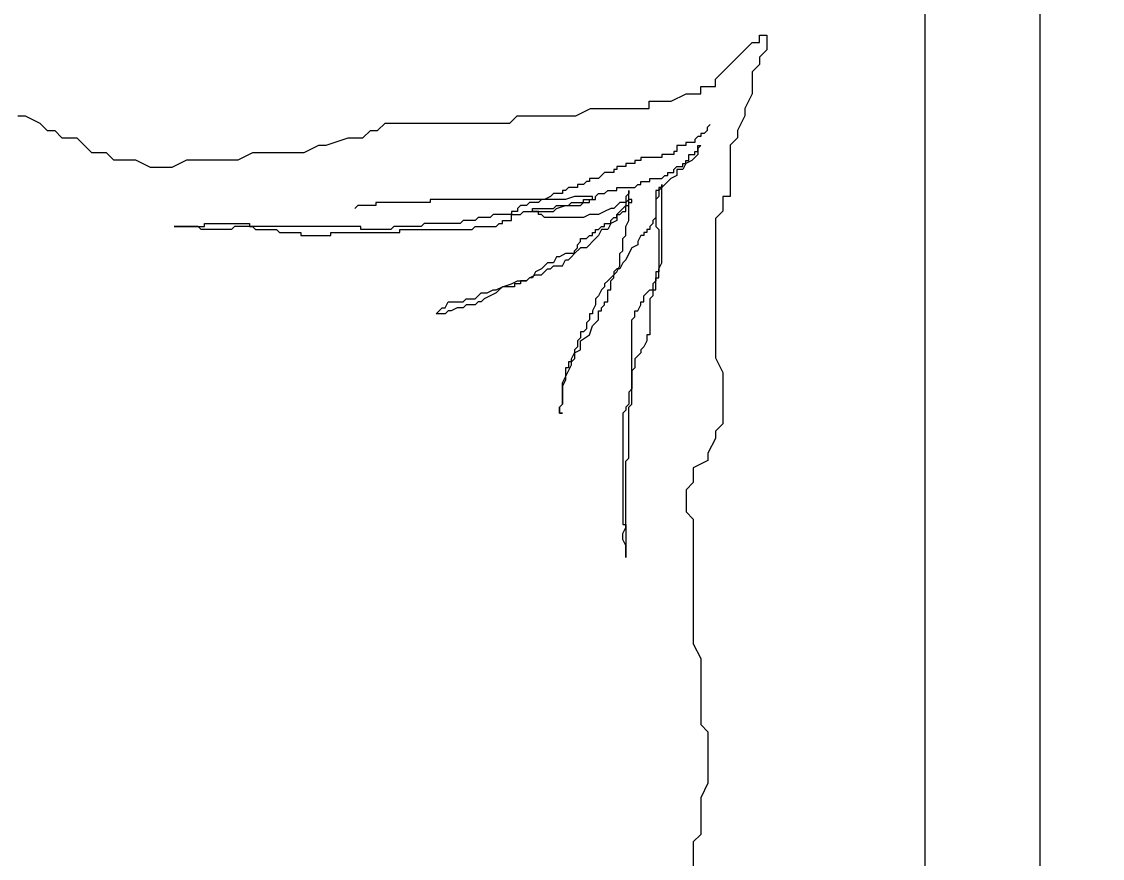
# Model space of a CAD drawing. Extents: x 775040 to 808375, y 4159409 to 4163651.
# Drawn here: x 786052.77 to 786071.56, y 4161591.98 to 4161606.52 of the extents above; entities that cross this region are included whole.
import ezdxf

# ---------------------------------------------------------------- set-up
doc = ezdxf.new("R2010")
doc.units = 0
doc.header["$MEASUREMENT"] = 0
doc.header["$PDMODE"] = 3
doc.linetypes.add('DUZ', pattern=[500, 500])
doc.layers.get('0').update_dxf_attribs({"linetype": 'DUZ'})
doc.layers.add('Z_iç ölçü dikey', color=111, linetype='Continuous', lineweight=25)
doc.layers.add('Z_tefriş', color=73, linetype='Continuous', lineweight=5)
doc.styles.add('OLCUIC', font='ROMANS.SHX', dxfattribs={"width": 0.5})
doc.dimstyles.new('ölçü 50', dxfattribs={"dimtxt": 12.5, "dimasz": 7, "dimexe": 5.3, "dimexo": 5, "dimgap": 2.5, "dimtad": 1, "dimdec": 0, "dimzin": 9, "dimdsep": 46, "dimtxsty": 'OLCUIC', "dimblk1": 'ARCHTICK', "dimblk2": 'ARCHTICK', "dimsah": 1, "dimcen": 0, "dimdle": 5.5, "dimadec": 0, "dimazin": 0, "dimtfac": 1, "dimtdec": 0, "dimtix": 1, "dimtofl": 0, "dimtmove": 1, "dimatfit": 3, "dimldrblk": 'ARCHTICK', "dimfxl": 0, "dimtolj": 1, "dimtzin": 0, "dimarcsym": 0})

# ---------------------------------------------------------------- blocks, each defined once
blk = doc.blocks.new('_ARCHTICK')
at = {"color": 0, "linetype": 'ByBlock', "const_width": 0.15}
blk.add_lwpolyline([(-0.5, -0.5), (0.5, 0.5)], dxfattribs=at)
blk = doc.blocks.new('*D253')
at = {"layer": 'Defpoints', "color": 0, "linetype": 'Continuous', "transparency": 16777216}
for p in [(786041.556, 4161618.755), (786111.58, 4161618.755), (786122.643, 4161583.755)]:
    blk.add_point(p, dxfattribs=at)
at = {"layer": 'Z_iç ölçü dikey', "color": 0, "linetype": 'Continuous', "lineweight": -2, "transparency": 16777216}
for p, q in [((786041.556, 4161578.255), (786041.556, 4161624.255)), ((786066.556, 4161618.755), (786036.256, 4161618.755)), ((786066.556, 4161583.755), (786036.256, 4161583.755))]:
    blk.add_line(p, q, dxfattribs=at)
at = {"layer": 'Z_iç ölçü dikey', "color": 0, "linetype": 'Continuous', "lineweight": -2, "transparency": 16777216, "xscale": 7, "yscale": 7, "zscale": 7}
for p, rotation in [((786041.556, 4161618.755), 90), ((786041.556, 4161583.755), 270)]:
    blk.add_blockref('_ARCHTICK', p, dxfattribs=dict(at, rotation=rotation))
at = {"layer": 'Z_iç ölçü dikey', "color": 0, "linetype": 'Continuous', "transparency": 16777216, "insert": (786032.806, 4161601.255), "char_height": 12.5, "attachment_point": 5, "rotation": 90, "style": 'OLCUIC'}
blk.add_mtext('\\A1;35', dxfattribs=at)
blk = doc.blocks.new('*D272')
at = {"layer": 'Defpoints', "color": 0, "linetype": 'Continuous', "transparency": 16777216}
for p in [(786019.866, 4161618.755), (786066.556, 4161618.755), (786066.556, 4161258.755)]:
    blk.add_point(p, dxfattribs=at)
at = {"layer": 'Z_iç ölçü dikey', "color": 0, "linetype": 'Continuous', "lineweight": -2, "transparency": 16777216}
for p, q in [((786019.866, 4161253.255), (786019.866, 4161624.255)), ((786044.866, 4161618.755), (786014.566, 4161618.755)), ((786044.866, 4161258.755), (786014.566, 4161258.755))]:
    blk.add_line(p, q, dxfattribs=at)
at = {"layer": 'Z_iç ölçü dikey', "color": 0, "linetype": 'Continuous', "lineweight": -2, "transparency": 16777216, "xscale": 7, "yscale": 7, "zscale": 7}
for p, rotation in [((786019.866, 4161618.755), 90), ((786019.866, 4161258.755), 270)]:
    blk.add_blockref('_ARCHTICK', p, dxfattribs=dict(at, rotation=rotation))
at = {"layer": 'Z_iç ölçü dikey', "color": 0, "linetype": 'Continuous', "transparency": 16777216, "insert": (786011.116, 4161438.755), "char_height": 12.5, "attachment_point": 5, "rotation": 90, "style": 'OLCUIC'}
blk.add_mtext('\\A1;360', dxfattribs=at)
blk = doc.blocks.new('YATAK 1')
at = {"layer": 'Z_tefriş'}
for p, q in [((-8941.057, 17107.306), (-8941.057, 16917.306)), ((-8939.057, 17095.306), (-8939.057, 16929.306)), ((-8936.182, 17094.838), (-8936.31, 17094.838)), ((-8936.31, 17094.838), (-8936.31, 17094.583)), ((-8936.182, 17094.711), (-8936.182, 17094.838)), ((-8936.055, 17094.711), (-8936.182, 17094.711)), ((-8935.8, 17094.456), (-8936.055, 17094.711)), ((-8936.31, 17094.583), (-8936.182, 17094.456)), ((-8936.182, 17094.456), (-8936.182, 17094.329)), ((-8935.672, 17094.329), (-8935.8, 17094.456)), ((-8936.182, 17094.329), (-8936.055, 17094.201)), ((-8935.417, 17094.074), (-8935.672, 17094.329)), ((-8936.055, 17094.201), (-8936.055, 17093.819)), ((-8935.417, 17093.946), (-8935.417, 17094.074)), ((-8935.162, 17093.946), (-8935.417, 17093.946)), ((-8935.162, 17093.819), (-8935.162, 17093.946)), ((-8936.055, 17093.819), (-8935.927, 17093.564)), ((-8934.907, 17093.819), (-8935.162, 17093.819)), ((-8934.651, 17093.691), (-8934.907, 17093.819)), ((-8934.269, 17093.691), (-8934.651, 17093.691)), ((-8934.269, 17093.564), (-8934.269, 17093.691)), ((-8935.927, 17093.564), (-8935.927, 17093.436)), ((-8933.248, 17093.564), (-8934.269, 17093.564)), ((-8932.993, 17093.436), (-8933.248, 17093.564)), ((-8935.927, 17093.436), (-8935.8, 17093.181)), ((-8935.324, 17093.286), (-8935.272, 17093.234)), ((-8931.972, 17093.436), (-8932.993, 17093.436)), ((-8931.845, 17093.309), (-8931.972, 17093.436)), ((-8929.676, 17093.309), (-8931.845, 17093.309)), ((-8929.548, 17093.181), (-8929.676, 17093.309)), ((-8923.679, 17093.309), (-8923.807, 17093.181)), ((-8923.424, 17093.436), (-8923.679, 17093.309)), ((-8923.297, 17093.436), (-8923.424, 17093.436)), ((-8935.8, 17093.181), (-8935.8, 17093.054)), ((-8935.272, 17093.234), (-8935.272, 17093.182)), ((-8935.272, 17093.182), (-8935.22, 17093.129)), ((-8935.22, 17093.129), (-8935.167, 17093.129)), ((-8935.167, 17093.129), (-8935.167, 17093.077)), ((-8929.421, 17093.181), (-8929.548, 17093.181)), ((-8929.293, 17093.054), (-8929.421, 17093.181)), ((-8923.935, 17093.181), (-8924.062, 17093.054)), ((-8923.807, 17093.181), (-8923.935, 17093.181)), ((-8935.8, 17093.054), (-8935.672, 17092.926)), ((-8935.672, 17092.926), (-8935.672, 17092.034)), ((-8935.167, 17093.077), (-8935.115, 17093.077)), ((-8935.115, 17092.92), (-8935.167, 17092.92)), ((-8935.167, 17092.92), (-8935.115, 17092.868)), ((-8935.115, 17093.077), (-8935.063, 17093.025)), ((-8935.115, 17092.816), (-8935.115, 17092.92)), ((-8935.063, 17093.025), (-8935.063, 17092.973)), ((-8935.063, 17092.973), (-8934.906, 17092.973)), ((-8934.906, 17092.973), (-8934.906, 17092.92)), ((-8934.906, 17092.92), (-8934.749, 17092.92)), ((-8934.749, 17092.92), (-8934.749, 17092.816)), ((-8929.038, 17093.054), (-8929.293, 17093.054)), ((-8928.655, 17092.926), (-8929.038, 17093.054)), ((-8928.528, 17092.926), (-8928.655, 17092.926)), ((-8928.272, 17092.799), (-8928.528, 17092.926)), ((-8924.445, 17092.926), (-8924.573, 17092.799)), ((-8924.317, 17093.054), (-8924.445, 17092.926)), ((-8924.062, 17093.054), (-8924.317, 17093.054)), ((-8935.115, 17092.868), (-8935.115, 17092.764)), ((-8935.063, 17092.816), (-8935.115, 17092.816)), ((-8935.115, 17092.764), (-8935.063, 17092.711)), ((-8935.063, 17092.764), (-8935.063, 17092.816)), ((-8934.958, 17092.764), (-8935.063, 17092.764)), ((-8935.063, 17092.711), (-8935.01, 17092.659)), ((-8934.958, 17092.659), (-8934.958, 17092.764)), ((-8934.749, 17092.816), (-8934.697, 17092.816)), ((-8934.697, 17092.816), (-8934.697, 17092.764)), ((-8934.697, 17092.764), (-8934.487, 17092.764)), ((-8934.487, 17092.764), (-8934.487, 17092.711)), ((-8934.487, 17092.711), (-8934.121, 17092.711)), ((-8934.121, 17092.711), (-8934.121, 17092.659)), ((-8927.379, 17092.799), (-8928.272, 17092.799)), ((-8927.124, 17092.671), (-8927.379, 17092.799)), ((-8924.828, 17092.799), (-8924.955, 17092.671)), ((-8924.573, 17092.799), (-8924.828, 17092.799)), ((-8935.01, 17092.659), (-8934.906, 17092.607)), ((-8934.906, 17092.659), (-8934.958, 17092.659)), ((-8934.906, 17092.607), (-8934.906, 17092.659)), ((-8934.853, 17092.607), (-8934.906, 17092.607)), ((-8934.906, 17092.607), (-8934.853, 17092.502)), ((-8934.853, 17092.554), (-8934.853, 17092.607)), ((-8934.749, 17092.554), (-8934.853, 17092.554)), ((-8934.697, 17092.502), (-8934.749, 17092.554)), ((-8934.121, 17092.659), (-8934.016, 17092.659)), ((-8934.016, 17092.659), (-8934.016, 17092.607)), ((-8934.016, 17092.607), (-8933.86, 17092.607)), ((-8933.86, 17092.607), (-8933.86, 17092.554)), ((-8933.86, 17092.554), (-8933.703, 17092.554)), ((-8933.703, 17092.554), (-8933.703, 17092.502)), ((-8926.231, 17092.671), (-8927.124, 17092.671)), ((-8925.976, 17092.544), (-8926.231, 17092.671)), ((-8925.593, 17092.544), (-8925.976, 17092.544)), ((-8925.338, 17092.671), (-8925.593, 17092.544)), ((-8924.955, 17092.671), (-8925.338, 17092.671)), ((-8934.853, 17092.502), (-8934.749, 17092.502)), ((-8934.749, 17092.502), (-8934.749, 17092.398)), ((-8934.749, 17092.398), (-8934.644, 17092.345)), ((-8934.697, 17092.45), (-8934.697, 17092.502)), ((-8934.592, 17092.45), (-8934.697, 17092.45)), ((-8934.644, 17092.345), (-8934.592, 17092.293)), ((-8934.592, 17092.398), (-8934.592, 17092.45)), ((-8934.54, 17092.398), (-8934.592, 17092.398)), ((-8934.487, 17092.345), (-8934.54, 17092.398)), ((-8934.278, 17092.345), (-8934.487, 17092.345)), ((-8934.278, 17092.293), (-8934.278, 17092.345)), ((-8933.703, 17092.502), (-8933.65, 17092.502)), ((-8933.65, 17092.502), (-8933.65, 17092.45)), ((-8933.65, 17092.45), (-8933.493, 17092.45)), ((-8933.493, 17092.45), (-8933.441, 17092.398)), ((-8933.441, 17092.398), (-8933.389, 17092.345)), ((-8933.389, 17092.345), (-8933.232, 17092.345)), ((-8933.232, 17092.345), (-8933.232, 17092.293)), ((-8934.592, 17092.293), (-8934.487, 17092.189)), ((-8934.487, 17090.882), (-8934.487, 17092.241)), ((-8934.487, 17092.241), (-8934.487, 17092.189)), ((-8934.487, 17092.189), (-8934.435, 17092.136)), ((-8934.487, 17092.189), (-8934.435, 17092.189)), ((-8934.435, 17092.189), (-8934.435, 17092.136)), ((-8934.121, 17092.293), (-8934.278, 17092.293)), ((-8934.121, 17092.241), (-8934.121, 17092.293)), ((-8934.069, 17092.241), (-8934.121, 17092.241)), ((-8934.016, 17092.189), (-8934.069, 17092.241)), ((-8933.703, 17092.189), (-8934.016, 17092.189)), ((-8933.703, 17092.136), (-8933.703, 17092.189)), ((-8933.232, 17092.293), (-8933.179, 17092.293)), ((-8933.179, 17092.293), (-8933.127, 17092.241)), ((-8933.127, 17092.241), (-8933.023, 17092.241)), ((-8933.023, 17092.241), (-8933.023, 17092.189)), ((-8933.023, 17092.189), (-8932.866, 17092.189)), ((-8932.866, 17092.189), (-8932.813, 17092.136)), ((-8935.672, 17092.034), (-8935.545, 17092.034)), ((-8935.545, 17092.034), (-8935.545, 17091.779)), ((-8934.435, 17092.136), (-8934.435, 17092.032)), ((-8934.435, 17092.136), (-8934.383, 17092.136)), ((-8934.435, 17092.032), (-8934.383, 17091.979)), ((-8934.383, 17092.136), (-8934.383, 17091.666)), ((-8934.383, 17091.979), (-8934.383, 17091.509)), ((-8933.964, 17091.927), (-8933.964, 17091.979)), ((-8933.964, 17091.979), (-8933.912, 17091.979)), ((-8933.912, 17091.614), (-8933.912, 17092.136)), ((-8933.912, 17092.136), (-8933.912, 17092.084)), ((-8933.912, 17092.084), (-8933.86, 17092.032)), ((-8933.912, 17091.979), (-8933.86, 17091.927)), ((-8933.86, 17092.032), (-8933.86, 17091.875)), ((-8933.546, 17092.136), (-8933.703, 17092.136)), ((-8933.493, 17092.084), (-8933.546, 17092.136)), ((-8933.389, 17092.084), (-8933.493, 17092.084)), ((-8933.336, 17092.032), (-8933.389, 17092.084)), ((-8933.336, 17091.979), (-8933.336, 17092.032)), ((-8933.127, 17091.979), (-8933.336, 17091.979)), ((-8933.284, 17091.979), (-8933.284, 17092.032)), ((-8933.284, 17092.032), (-8932.97, 17092.032)), ((-8933.232, 17091.979), (-8933.284, 17091.979)), ((-8933.232, 17091.927), (-8933.232, 17091.979)), ((-8933.127, 17091.927), (-8933.127, 17091.979)), ((-8932.97, 17092.032), (-8932.813, 17091.979)), ((-8932.813, 17092.136), (-8932.761, 17092.136)), ((-8932.813, 17091.979), (-8930.459, 17091.979)), ((-8932.761, 17092.136), (-8932.761, 17092.084)), ((-8932.761, 17092.084), (-8932.604, 17092.084)), ((-8932.604, 17092.084), (-8932.552, 17092.032)), ((-8932.552, 17092.032), (-8932.447, 17091.979)), ((-8932.447, 17091.979), (-8932.395, 17091.979)), ((-8932.395, 17091.979), (-8932.342, 17091.927)), ((-8930.459, 17091.979), (-8930.459, 17091.927)), ((-8935.545, 17091.779), (-8935.417, 17091.652)), ((-8933.912, 17091.927), (-8933.964, 17091.927)), ((-8933.912, 17091.875), (-8933.912, 17091.927)), ((-8933.86, 17091.875), (-8933.912, 17091.875)), ((-8933.86, 17091.927), (-8933.755, 17091.927)), ((-8933.86, 17091.875), (-8933.807, 17091.823)), ((-8933.86, 17091.77), (-8933.86, 17091.875)), ((-8933.807, 17091.77), (-8933.86, 17091.77)), ((-8933.807, 17091.823), (-8933.703, 17091.718)), ((-8933.755, 17091.718), (-8933.807, 17091.77)), ((-8933.755, 17091.927), (-8933.703, 17091.875)), ((-8933.703, 17091.875), (-8933.65, 17091.823)), ((-8933.65, 17091.823), (-8933.598, 17091.823)), ((-8933.598, 17091.823), (-8933.493, 17091.77)), ((-8933.493, 17091.77), (-8933.389, 17091.718)), ((-8933.127, 17091.927), (-8933.232, 17091.927)), ((-8932.918, 17091.927), (-8933.127, 17091.927)), ((-8933.075, 17091.875), (-8933.127, 17091.927)), ((-8932.813, 17091.875), (-8933.075, 17091.875)), ((-8932.866, 17091.875), (-8932.918, 17091.927)), ((-8932.656, 17091.875), (-8932.866, 17091.875)), ((-8932.656, 17091.823), (-8932.813, 17091.875)), ((-8932.604, 17091.823), (-8932.656, 17091.875)), ((-8932.604, 17091.77), (-8932.656, 17091.823)), ((-8932.238, 17091.823), (-8932.604, 17091.823)), ((-8932.238, 17091.77), (-8932.604, 17091.77)), ((-8932.342, 17091.927), (-8932.185, 17091.927)), ((-8932.342, 17091.718), (-8932.342, 17091.77)), ((-8932.342, 17091.77), (-8932.238, 17091.77)), ((-8932.238, 17091.77), (-8932.238, 17091.823)), ((-8932.081, 17091.77), (-8932.238, 17091.77)), ((-8932.185, 17091.927), (-8932.133, 17091.875)), ((-8932.133, 17091.875), (-8932.029, 17091.875)), ((-8932.029, 17091.718), (-8932.081, 17091.77)), ((-8932.029, 17091.875), (-8931.976, 17091.823)), ((-8931.976, 17091.823), (-8931.976, 17091.77)), ((-8931.976, 17091.77), (-8931.872, 17091.77)), ((-8931.872, 17091.77), (-8931.872, 17091.718)), ((-8930.459, 17091.927), (-8929.517, 17091.927)), ((-8929.517, 17091.927), (-8929.517, 17091.875)), ((-8929.517, 17091.875), (-8929.204, 17091.875)), ((-8929.204, 17091.875), (-8929.151, 17091.823)), ((-8935.417, 17091.652), (-8935.417, 17089.23)), ((-8934.383, 17091.666), (-8934.33, 17091.614)), ((-8934.33, 17091.614), (-8934.33, 17091.561)), ((-8933.86, 17091.509), (-8933.912, 17091.614)), ((-8933.703, 17091.718), (-8933.755, 17091.718)), ((-8933.703, 17091.718), (-8933.703, 17091.614)), ((-8933.703, 17091.666), (-8933.703, 17091.718)), ((-8933.65, 17091.666), (-8933.703, 17091.666)), ((-8933.703, 17091.614), (-8933.598, 17091.561)), ((-8933.598, 17091.614), (-8933.65, 17091.666)), ((-8933.598, 17091.561), (-8933.598, 17091.614)), ((-8933.389, 17091.718), (-8933.232, 17091.718)), ((-8933.232, 17091.718), (-8933.127, 17091.666)), ((-8933.127, 17091.666), (-8932.447, 17091.666)), ((-8932.447, 17091.666), (-8932.395, 17091.718)), ((-8932.395, 17091.718), (-8932.342, 17091.718)), ((-8931.872, 17091.718), (-8932.029, 17091.718)), ((-8931.872, 17091.718), (-8931.558, 17091.718)), ((-8931.872, 17091.614), (-8931.872, 17091.718)), ((-8931.715, 17091.614), (-8931.872, 17091.614)), ((-8931.715, 17091.561), (-8931.715, 17091.614)), ((-8931.558, 17091.718), (-8931.505, 17091.666)), ((-8931.505, 17091.666), (-8931.296, 17091.666)), ((-8931.296, 17091.666), (-8931.244, 17091.614)), ((-8931.244, 17091.614), (-8931.035, 17091.614)), ((-8931.035, 17091.614), (-8930.982, 17091.561)), ((-8934.383, 17091.509), (-8934.435, 17091.457)), ((-8934.435, 17091.457), (-8934.435, 17090.725)), ((-8934.33, 17091.561), (-8934.278, 17091.509)), ((-8934.278, 17091.509), (-8934.278, 17091.457)), ((-8934.278, 17091.457), (-8934.226, 17091.457)), ((-8934.226, 17091.457), (-8934.226, 17091.405)), ((-8934.226, 17091.405), (-8934.173, 17091.405)), ((-8934.173, 17091.405), (-8934.173, 17091.352)), ((-8933.86, 17091.352), (-8933.86, 17091.509)), ((-8933.598, 17091.561), (-8933.546, 17091.457)), ((-8933.493, 17091.561), (-8933.598, 17091.561)), ((-8933.546, 17091.457), (-8933.441, 17091.457)), ((-8933.493, 17091.509), (-8933.493, 17091.561)), ((-8933.441, 17091.509), (-8933.493, 17091.509)), ((-8933.389, 17091.457), (-8933.441, 17091.509)), ((-8933.441, 17091.457), (-8933.389, 17091.352)), ((-8933.336, 17091.457), (-8933.389, 17091.457)), ((-8933.336, 17091.405), (-8933.336, 17091.457)), ((-8933.284, 17091.405), (-8933.336, 17091.405)), ((-8933.284, 17091.352), (-8933.284, 17091.405)), ((-8931.662, 17091.561), (-8931.715, 17091.561)), ((-8931.61, 17091.509), (-8931.662, 17091.561)), ((-8931.244, 17091.509), (-8931.61, 17091.509)), ((-8931.191, 17091.457), (-8931.244, 17091.509)), ((-8929.936, 17091.457), (-8931.191, 17091.457)), ((-8930.982, 17091.561), (-8930.354, 17091.561)), ((-8930.354, 17091.561), (-8930.302, 17091.509)), ((-8930.302, 17091.509), (-8929.831, 17091.509)), ((-8929.936, 17091.405), (-8929.936, 17091.457)), ((-8928.733, 17091.405), (-8929.936, 17091.405)), ((-8929.831, 17091.509), (-8929.779, 17091.457)), ((-8929.779, 17091.457), (-8929.256, 17091.457)), ((-8929.256, 17091.457), (-8929.256, 17091.509)), ((-8929.256, 17091.509), (-8927.059, 17091.509)), ((-8928.733, 17091.352), (-8928.733, 17091.405)), ((-8927.843, 17091.405), (-8928.21, 17091.405)), ((-8928.21, 17091.405), (-8928.21, 17091.352)), ((-8927.791, 17091.457), (-8927.843, 17091.405)), ((-8927.425, 17091.457), (-8927.791, 17091.457)), ((-8927.373, 17091.509), (-8927.425, 17091.457)), ((-8927.32, 17091.509), (-8927.373, 17091.509)), ((-8926.536, 17091.561), (-8927.32, 17091.561)), ((-8927.32, 17091.561), (-8927.32, 17091.509)), ((-8927.059, 17091.509), (-8927.006, 17091.457)), ((-8927.006, 17091.457), (-8926.483, 17091.457)), ((-8926.536, 17091.509), (-8926.536, 17091.561)), ((-8926.012, 17091.509), (-8926.536, 17091.509)), ((-8926.483, 17091.457), (-8926.431, 17091.509)), ((-8926.431, 17091.509), (-8926.012, 17091.509)), ((-8934.173, 17091.352), (-8934.121, 17091.352)), ((-8934.121, 17091.352), (-8934.069, 17091.248)), ((-8934.069, 17091.248), (-8934.069, 17091.195)), ((-8933.807, 17091.3), (-8933.86, 17091.352)), ((-8933.807, 17091.091), (-8933.807, 17091.3)), ((-8933.389, 17091.352), (-8933.336, 17091.3)), ((-8933.336, 17091.3), (-8933.284, 17091.248)), ((-8933.232, 17091.352), (-8933.284, 17091.352)), ((-8933.284, 17091.248), (-8933.232, 17091.195)), ((-8933.179, 17091.3), (-8933.232, 17091.352)), ((-8933.075, 17091.3), (-8933.179, 17091.3)), ((-8933.075, 17091.248), (-8933.075, 17091.3)), ((-8933.023, 17091.195), (-8933.075, 17091.248)), ((-8928.21, 17091.352), (-8928.733, 17091.352)), ((-8934.069, 17091.195), (-8933.964, 17091.143)), ((-8933.964, 17091.143), (-8933.912, 17091.039)), ((-8933.912, 17091.039), (-8933.86, 17090.934)), ((-8933.755, 17091.039), (-8933.807, 17091.091)), ((-8933.755, 17090.83), (-8933.755, 17091.039)), ((-8933.232, 17091.195), (-8933.179, 17091.143)), ((-8933.179, 17091.143), (-8933.075, 17091.143)), ((-8933.075, 17091.143), (-8932.97, 17091.039)), ((-8933.023, 17091.143), (-8933.023, 17091.195)), ((-8932.97, 17091.091), (-8933.023, 17091.143)), ((-8932.97, 17091.039), (-8932.97, 17091.091)), ((-8932.97, 17091.039), (-8932.813, 17091.039)), ((-8932.918, 17090.986), (-8932.97, 17091.039)), ((-8932.813, 17091.039), (-8932.709, 17090.986)), ((-8934.435, 17090.777), (-8934.487, 17090.882)), ((-8933.86, 17090.934), (-8933.807, 17090.882)), ((-8933.807, 17090.882), (-8933.755, 17090.777)), ((-8933.703, 17090.725), (-8933.755, 17090.83)), ((-8932.866, 17090.934), (-8932.918, 17090.986)), ((-8932.813, 17090.934), (-8932.866, 17090.934)), ((-8932.761, 17090.83), (-8932.813, 17090.934)), ((-8932.604, 17090.83), (-8932.761, 17090.83)), ((-8932.709, 17090.986), (-8932.656, 17090.986)), ((-8932.656, 17090.986), (-8932.604, 17090.882)), ((-8932.604, 17090.882), (-8932.499, 17090.882)), ((-8932.552, 17090.777), (-8932.604, 17090.83)), ((-8932.499, 17090.882), (-8932.395, 17090.777)), ((-8934.435, 17090.621), (-8934.435, 17090.777)), ((-8934.435, 17090.725), (-8934.383, 17090.725)), ((-8934.383, 17090.725), (-8934.383, 17090.568)), ((-8933.755, 17090.777), (-8933.703, 17090.777)), ((-8933.703, 17090.777), (-8933.65, 17090.725)), ((-8933.65, 17090.673), (-8933.703, 17090.725)), ((-8933.65, 17090.725), (-8933.65, 17090.673)), ((-8933.65, 17090.673), (-8933.546, 17090.568)), ((-8933.65, 17090.621), (-8933.65, 17090.673)), ((-8932.499, 17090.777), (-8932.552, 17090.777)), ((-8932.395, 17090.673), (-8932.499, 17090.777)), ((-8932.395, 17090.777), (-8932.29, 17090.725)), ((-8932.29, 17090.673), (-8932.395, 17090.673)), ((-8932.29, 17090.725), (-8932.238, 17090.621)), ((-8932.185, 17090.621), (-8932.29, 17090.673)), ((-8934.383, 17090.621), (-8934.435, 17090.621)), ((-8934.383, 17090.411), (-8934.383, 17090.621)), ((-8934.383, 17090.568), (-8934.33, 17090.516)), ((-8934.33, 17090.516), (-8934.33, 17090.307)), ((-8933.598, 17090.568), (-8933.65, 17090.621)), ((-8933.598, 17090.411), (-8933.598, 17090.568)), ((-8933.546, 17090.568), (-8933.493, 17090.516)), ((-8933.493, 17090.516), (-8933.493, 17090.464)), ((-8933.493, 17090.464), (-8933.441, 17090.411)), ((-8932.238, 17090.621), (-8932.185, 17090.621)), ((-8932.185, 17090.621), (-8932.133, 17090.568)), ((-8932.133, 17090.568), (-8932.185, 17090.621)), ((-8932.133, 17090.568), (-8932.029, 17090.568)), ((-8931.976, 17090.568), (-8932.133, 17090.568)), ((-8932.029, 17090.568), (-8932.029, 17090.516)), ((-8932.029, 17090.516), (-8931.924, 17090.516)), ((-8931.872, 17090.516), (-8931.976, 17090.568)), ((-8931.924, 17090.516), (-8931.924, 17090.464)), ((-8931.924, 17090.464), (-8931.715, 17090.464)), ((-8931.715, 17090.464), (-8931.872, 17090.516)), ((-8931.715, 17090.464), (-8931.662, 17090.411)), ((-8931.61, 17090.411), (-8931.715, 17090.464)), ((-8934.278, 17090.411), (-8934.383, 17090.411)), ((-8934.33, 17090.307), (-8934.278, 17090.255)), ((-8934.226, 17090.359), (-8934.278, 17090.411)), ((-8934.173, 17090.307), (-8934.226, 17090.359)), ((-8934.173, 17090.202), (-8934.173, 17090.307)), ((-8933.546, 17090.411), (-8933.598, 17090.411)), ((-8933.546, 17090.202), (-8933.546, 17090.411)), ((-8933.441, 17090.411), (-8933.389, 17090.307)), ((-8933.389, 17090.307), (-8933.336, 17090.255)), ((-8931.662, 17090.411), (-8931.61, 17090.359)), ((-8931.558, 17090.411), (-8931.61, 17090.411)), ((-8931.61, 17090.359), (-8931.505, 17090.307)), ((-8931.453, 17090.359), (-8931.558, 17090.411)), ((-8931.505, 17090.307), (-8931.401, 17090.255)), ((-8931.348, 17090.359), (-8931.453, 17090.359)), ((-8931.296, 17090.307), (-8931.348, 17090.359)), ((-8931.244, 17090.255), (-8931.296, 17090.307)), ((-8934.278, 17090.255), (-8934.278, 17089.627)), ((-8934.121, 17090.202), (-8934.173, 17090.202)), ((-8934.121, 17090.15), (-8934.121, 17090.202)), ((-8934.069, 17090.046), (-8934.121, 17090.15)), ((-8933.493, 17090.202), (-8933.546, 17090.202)), ((-8933.493, 17090.15), (-8933.493, 17090.202)), ((-8933.441, 17090.098), (-8933.493, 17090.15)), ((-8933.441, 17090.046), (-8933.441, 17090.098)), ((-8933.336, 17090.255), (-8933.336, 17090.15)), ((-8933.336, 17090.15), (-8933.284, 17090.046)), ((-8931.401, 17090.255), (-8931.348, 17090.202)), ((-8931.348, 17090.202), (-8931.296, 17090.202)), ((-8931.296, 17090.202), (-8931.244, 17090.15)), ((-8931.087, 17090.255), (-8931.244, 17090.255)), ((-8931.244, 17090.15), (-8931.087, 17090.15)), ((-8931.035, 17090.202), (-8931.087, 17090.255)), ((-8931.087, 17090.15), (-8931.035, 17090.098)), ((-8930.773, 17090.202), (-8931.035, 17090.202)), ((-8931.035, 17090.098), (-8930.93, 17090.098)), ((-8930.93, 17090.098), (-8930.825, 17090.046)), ((-8930.721, 17090.098), (-8930.773, 17090.202)), ((-8930.668, 17090.098), (-8930.721, 17090.098)), ((-8930.616, 17090.046), (-8930.668, 17090.098)), ((-8934.016, 17090.046), (-8934.069, 17090.046)), ((-8934.016, 17089.941), (-8934.016, 17090.046)), ((-8933.964, 17089.889), (-8934.016, 17089.941)), ((-8933.389, 17090.046), (-8933.441, 17090.046)), ((-8933.389, 17089.889), (-8933.389, 17090.046)), ((-8933.284, 17090.046), (-8933.284, 17089.993)), ((-8933.284, 17089.993), (-8933.232, 17089.993)), ((-8933.232, 17089.993), (-8933.232, 17089.889)), ((-8930.825, 17090.046), (-8930.773, 17090.046)), ((-8930.773, 17090.046), (-8930.721, 17089.993)), ((-8930.721, 17089.993), (-8930.564, 17089.993)), ((-8930.564, 17089.993), (-8930.616, 17090.046)), ((-8933.964, 17088.425), (-8933.964, 17089.889)), ((-8933.284, 17089.784), (-8933.389, 17089.889)), ((-8933.232, 17089.627), (-8933.284, 17089.784)), ((-8933.232, 17089.889), (-8933.179, 17089.836)), ((-8933.179, 17089.836), (-8933.179, 17089.732)), ((-8933.179, 17089.732), (-8933.127, 17089.68)), ((-8934.278, 17089.627), (-8934.226, 17089.627)), ((-8934.226, 17089.627), (-8934.226, 17089.523)), ((-8934.226, 17089.523), (-8934.173, 17089.418)), ((-8933.075, 17089.523), (-8933.232, 17089.627)), ((-8933.127, 17089.68), (-8933.075, 17089.68)), ((-8933.075, 17089.68), (-8933.075, 17089.575)), ((-8933.075, 17089.575), (-8933.023, 17089.523)), ((-8933.075, 17089.366), (-8933.075, 17089.523)), ((-8933.023, 17089.523), (-8933.023, 17089.418)), ((-8934.173, 17089.418), (-8934.121, 17089.366)), ((-8934.121, 17089.366), (-8934.121, 17089.314)), ((-8932.97, 17089.314), (-8933.075, 17089.366)), ((-8933.023, 17089.418), (-8932.97, 17089.366)), ((-8932.97, 17089.366), (-8932.97, 17089.209)), ((-8935.417, 17089.23), (-8935.545, 17088.975)), ((-8934.121, 17089.314), (-8934.069, 17089.262)), ((-8934.069, 17089.262), (-8934.016, 17089.209)), ((-8934.016, 17089.209), (-8934.016, 17089.052)), ((-8932.918, 17089.209), (-8932.97, 17089.314)), ((-8932.97, 17089.209), (-8932.918, 17089.157)), ((-8932.918, 17089.105), (-8932.918, 17089.209)), ((-8932.918, 17089.157), (-8932.866, 17089.157)), ((-8932.866, 17089.157), (-8932.866, 17089.052)), ((-8935.545, 17088.975), (-8935.545, 17088.082)), ((-8934.016, 17089.052), (-8933.964, 17089)), ((-8933.964, 17089), (-8933.964, 17088.687)), ((-8932.866, 17089), (-8932.918, 17089.105)), ((-8932.866, 17089.052), (-8932.813, 17089.052)), ((-8932.813, 17088.896), (-8932.866, 17089)), ((-8932.813, 17089.052), (-8932.813, 17088.843)), ((-8932.761, 17088.791), (-8932.813, 17088.896)), ((-8932.813, 17088.843), (-8932.761, 17088.739)), ((-8932.761, 17088.425), (-8932.761, 17088.791)), ((-8933.964, 17088.687), (-8933.912, 17088.634)), ((-8933.912, 17088.634), (-8933.912, 17088.425)), ((-8932.761, 17088.739), (-8932.761, 17088.425)), ((-8933.912, 17088.373), (-8933.964, 17088.425)), ((-8933.912, 17088.425), (-8933.86, 17088.373)), ((-8932.761, 17088.425), (-8932.709, 17088.373)), ((-8932.709, 17088.373), (-8932.761, 17088.425)), ((-8933.912, 17087.484), (-8933.912, 17088.373)), ((-8933.86, 17088.373), (-8933.86, 17088.321)), ((-8933.86, 17088.321), (-8933.807, 17088.268)), ((-8933.807, 17088.268), (-8933.807, 17086.334)), ((-8932.709, 17088.268), (-8932.761, 17088.268)), ((-8932.761, 17088.268), (-8932.709, 17088.268)), ((-8932.709, 17088.373), (-8932.709, 17088.268)), ((-8932.709, 17088.268), (-8932.709, 17088.373)), ((-8935.545, 17088.082), (-8935.417, 17087.955)), ((-8935.417, 17087.955), (-8935.417, 17087.828)), ((-8935.417, 17087.828), (-8935.289, 17087.573)), ((-8935.289, 17087.573), (-8935.289, 17087.445)), ((-8933.86, 17087.432), (-8933.912, 17087.484)), ((-8935.289, 17087.445), (-8935.034, 17087.318)), ((-8935.034, 17087.318), (-8935.034, 17087.063)), ((-8933.86, 17086.282), (-8933.86, 17087.432)), ((-8935.034, 17087.063), (-8934.907, 17086.935)), ((-8934.907, 17086.935), (-8934.907, 17086.553)), ((-8934.907, 17086.553), (-8935.034, 17086.425)), ((-8935.034, 17086.425), (-8935.034, 17084.258)), ((-8933.807, 17086.334), (-8933.86, 17086.334)), ((-8933.86, 17086.334), (-8933.86, 17085.76)), ((-8933.807, 17086.178), (-8933.86, 17086.282)), ((-8933.807, 17086.073), (-8933.807, 17086.178)), ((-8933.86, 17085.969), (-8933.807, 17086.073)), ((-8933.86, 17085.76), (-8933.86, 17085.969)), ((-8935.034, 17084.258), (-8935.162, 17084.003)), ((-8935.162, 17084.003), (-8935.162, 17082.856)), ((-8935.162, 17082.856), (-8935.289, 17082.729)), ((-8935.289, 17082.729), (-8935.289, 17081.836)), ((-8935.289, 17081.836), (-8935.162, 17081.582)), ((-8935.162, 17081.582), (-8935.162, 17080.944)), ((-8935.162, 17080.944), (-8935.034, 17080.817)), ((-8935.034, 17080.817), (-8935.034, 17075.59))]:
    blk.add_line(p, q, dxfattribs=at)
blk.add_arc((-8862.958, 17029.428), 77, 99.79451, 171.22544, dxfattribs=at)

msp = doc.modelspace()

# ---------------------------------------------------------------- block references
at = {"layer": 'Z_tefriş', "xscale": -1}
msp.add_blockref('YATAK 1', (777129.413, 4144511.449), dxfattribs=at)

# ---------------------------------------------------------------- dimensions: what is measured, and where the dimension line sits
at = {"layer": 'Z_iç ölçü dikey', "linetype": 'Continuous'}
for base, p1, p2, picture, middle in [((786019.866, 4161618.755), (786066.556, 4161258.755), (786066.556, 4161618.755), '*D272', (786011.116, 4161438.755)), ((786041.556, 4161618.755), (786122.643, 4161583.755), (786111.58, 4161618.755), '*D253', (786032.806, 4161601.255))]:
    dim = msp.add_linear_dim(base=base, p1=p1, p2=p2, angle=90, dimstyle='ölçü 50', dxfattribs=at)
    dim.commit()
    dim.dimension.update_dxf_attribs({"geometry": picture, "text_midpoint": middle})

doc.saveas('drawing.dxf')
